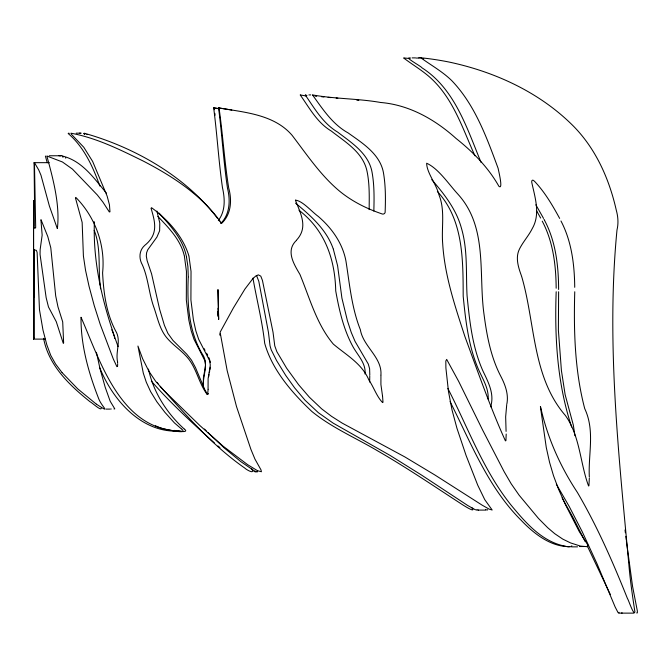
<?xml version="1.0" encoding="UTF-8"?>
<svg xmlns="http://www.w3.org/2000/svg" width="671" height="671" viewBox="0 0 671 671"><rect width="100%" height="100%" fill="white"/><g stroke="black" fill="none" stroke-linecap="round" stroke-linejoin="round"><path stroke-width="1.01" d="M34.162 249.922L34.187 337.295L33.6 339.098L33.558 200.948L34.624 200.939M33.919 201.241L33.978 226.504M75.462 197.987L82.147 222.403L83.405 256.012L85.536 270.254L89.042 286.274L94.267 305.708L100.214 324.353L113.332 359.06L116.905 366.693M556.184 291.751C554.523 337.253 557.24 383.577 571.667 427.041M558.616 291.759L558.389 330.233L561.409 370.518L565.141 394.682L573.328 425.112L574.946 435.705M574.753 291.759C573.655 330.837 574.72 370.593 584.709 408.58C595.16 430.925 588.148 453.671 589.323 477.031M188.266 276.804L187.914 266.739L186.488 257.001M188.257 277.182C187.108 303.074 188.593 330.769 202.038 353.625C209.964 364.571 201.434 376.926 203.682 388.618M540.398 406.618L546.278 447.523L549.566 462.336L553.525 475.756L558.582 489.318L565.51 504.777L579.299 531.658L587.695 544.785L587.981 545.976L587.217 546.689L580.524 546.102L570.61 542.94L562.768 539.107L554.724 533.68L547.67 527.683L538.503 518.457L519.186 495.282L511.193 483.791L504.122 471.638L482.524 429.851L458.687 381.422L446.676 359.396L445.821 361.04L445.888 367.876L448.471 391.495L452.053 410.082L456.951 428.283L466.135 455.609L477.735 485.183L484.747 499.635L492.178 510.027L489.184 509.138L482.223 505.204L434.892 474.993L404.865 456.934L342.168 423.107L331.524 416.33L321.619 408.815L309.398 397.224L298.612 384.718L286.618 368.178L276.846 351.671L274.766 345.859L273.038 332.304L262.453 280.444L260.793 276.158L258.369 274.867L255.886 275.907L252.917 278.557L244.94 289.033L233.365 307.997L220.105 332.237L227.167 370.627L236.511 406.576L250.92 449.394L254.946 459.09L260.952 469.792L261.438 471.747L257.622 470.765L247.599 464.651L222.973 446.081L199.732 425.422L164.37 391L155.638 381.279L148.87 371.18L142.646 358.75L137.932 346.035L143.309 373.185L146.312 382.252L150.656 391.705L156.863 401.795L164.881 412.304L174.41 422.873L181.329 428.828M618.964 612.304L618.721 613.126L618.016 612.514L615.148 606.995L597.022 563.757L582.143 531.541L569.159 506.37L556.36 484.244M365.024 374.032C366.165 363.346 357.752 355.412 352.929 346.639C343.518 329.444 339.157 310.01 335.718 290.87C335.014 258.998 324.814 230.052 298.981 210.249M369.796 374.888L369.612 368.723L368.27 364.017L355.06 341.405L351.243 332.405L347.444 320.813L341.925 298.184L337.597 265.724L333.336 249.159M380.943 374.888C382.126 357.224 363.17 346.58 360.361 329.721C351.638 307.729 349.599 284.127 345.942 261.019C342.621 243.229 331.768 228.014 318.239 216.406C311.587 211.566 302.747 200.998 295.483 200.109M369.771 375.726L369.662 382.059M256.431 471.428L255.844 471.973L253.881 471.403M369.142 209.62C369.285 196.771 369.654 183.745 366.995 171.105C363.011 152.267 345.238 141.967 331.281 131.038C317.089 122.617 309.356 107.788 300.247 94.997M380.927 375.307L380.918 384.525L382.487 395.781M488.161 399.136C488.924 386.949 481.015 376.607 476.93 365.678C468.215 343.56 465.515 319.664 463.191 296.188C463.015 260.071 463.552 219.887 437.366 191.478M63.636 343.007L62.705 321.904L57.974 306.873L55.693 295.852L50.778 247.75L47.809 236.611L41.141 220.013M33.886 337.84L33.575 339.048L33.558 200.939M373.831 211.097C374.2 198.356 374.359 185.464 372.162 172.866C369.109 153.776 351.696 142.856 337.639 132.103C323.028 123.389 314.548 108.425 305.305 95.03M151.017 208.178C155.269 222.462 158.515 234.33 144.71 245.41C139.056 250.442 138.687 258.478 142.403 264.953C148.425 278.666 148.945 294.066 154.162 308.081C157.769 318.683 159.983 330.484 167.842 338.981C174.292 346.186 182.722 351.411 188.694 359.06C196.863 369.654 199.128 383.753 207.096 394.338M295.45 200.235C300.524 213.638 308.568 227.159 296.481 240.176M208.689 376.758L209.008 374.493M491.273 404.412C493.864 392.569 487.968 381.489 483.036 371.172C472.376 347.469 469.591 321.25 467.066 295.676C465.817 273.105 467.905 250.048 461.388 228.065C456.439 209.872 444.663 194.573 432.535 180.541M490.962 406.978L491.18 405.175M506.773 404.412C508.886 394.489 505.229 384.76 500.692 376.087C490.92 357.198 486.894 336.07 484.135 315.177C478.18 274.364 488.262 227.377 457.79 194.028C448.622 184.039 438.431 168.513 426.639 163.229C426.781 172.816 436.318 184.131 438.775 194.313M506.68 405.175L505.657 416.825L506.085 431.386M210.359 367.196L209.864 370.082M571.877 545.875C569.654 548.358 565.141 545.775 562.323 545.59C540.423 540.029 525.049 521.963 511.21 505.271C483.288 470.522 468.09 427.729 447.851 388.45M35.689 227.62L34.439 162.667L38.725 169.956L40.965 175.206L49.394 206.039L57.261 228.442M208.337 393.458L208.094 394.204M33.869 249.931L33.886 297.186M209.318 372.808L209.671 371.029M204.772 370.266L205.527 365.066L204.898 360.746L194.02 339.325L191.201 330.828L188.819 320.017L186.32 299.92L186.446 271.436L184.382 256.154M209.528 370.275L210.291 365.074L209.654 360.746L198.675 339.325L195.84 330.828L193.433 320.025L190.908 299.937L191.034 271.436L188.97 256.255M109.969 211.843L109.457 204.831L107.134 196.108L92.632 161.426L83.791 147.268L71.109 133.948M204.689 370.644L203.414 377.941L203.279 386.211M209.444 370.644L208.119 378.444L208.069 388.266M117.542 366.492L117.668 363.64M111.243 409L110.648 409.008M383.007 402.34L382.571 396.318M588.92 485.812L589.331 478.155M505.917 440.671L506.202 434.062M40.914 219.761L42.156 235.11L40.143 249.587L40.05 254.393L46.156 297.698L48.471 306.957L56.272 321.694L63.242 343.233M296.213 240.587C285.586 250.929 293.814 263.963 299.929 274.422C309.742 298.075 316.578 324.269 333.353 344.122C346.211 355.001 362.055 363.64 368.891 380.029C373.806 387.159 376.506 396.217 382.545 402.558M622.218 612.967L621.556 612.942M218.343 220.44C225.599 211.097 224.953 198.633 222.478 187.712C218.654 161.216 217.136 134.435 213.663 107.888L219.132 108.61M207.641 394.204L208.085 389.792M221.271 222.965C230.052 213.655 230.413 199.992 227.494 188.215C223.527 161.568 222.076 134.603 218.536 107.888C244.018 112.275 273.986 114.263 292.061 135.265C306.882 154.649 320.621 175.341 339.501 191.101C351.789 201.216 366.198 208.446 381.187 213.613C383.133 214.762 385.548 213.823 385.162 211.34C385.615 199.044 385.64 186.622 383.728 174.452C381.094 154.649 362.902 143.46 348.148 132.933C332.405 124.244 322.65 108.962 312.569 95.03M221.078 223.376L221.598 223.376C231.327 214.326 232.082 200.067 228.702 187.989C224.483 161.434 222.822 134.519 219.014 107.888M181.405 431.076C120.705 431.05 100.382 361.233 81.023 317.257C80.696 345.011 88.58 372.9 98.704 398.7C101.732 406.936 112.174 414.468 96.314 404.101M179.006 431.076C141.447 433.038 112.753 400.075 99.753 367.75M35.395 228.031L34.64 228.224M569.26 546.555C550.74 546.924 533.705 533.453 521.401 520.537C487.976 487.414 470.958 442.801 450.056 401.61M584.466 546.521L579.585 546.546M207.599 394.338L207.171 394.363M57.396 228.492C60.096 204.353 53.009 178.83 46.878 156.041M540.868 408.144C547.645 438.213 560.36 466.639 577.32 492.321C597.156 526.131 612.917 562.155 627.452 598.515C628.492 599.664 633.625 615.819 634.925 612.036C632.527 596.225 630.178 580.381 628.853 564.42C618.612 453.437 606.156 341.405 616.993 229.977C618.578 223.418 618.092 216.666 616.28 210.174C609.327 179.291 596.074 149.197 573.655 126.358C540.071 92.472 494.955 71.73 448.639 61.958C439.824 60.214 430.933 58.83 421.992 57.891C421.17 57.672 420.843 58.1 421.715 58.461C431.839 65.666 442.785 71.864 451.717 80.587C474.976 104.785 486.701 137.463 498.142 168.396C498.016 168.58 503.686 190.648 498.888 186.278C488.253 167.398 472.879 151.839 456.028 138.427C434.934 119.455 409.302 104.852 380.6 102.478C358.28 98.536 334.611 98.939 312.652 94.93M419.643 57.882L421.489 57.874M79.488 133.168L81.225 133.16M60.944 155.764L58.998 155.764M412.103 57.882L415.357 57.882M418.603 57.882L420.222 57.882M308.92 94.913L310.74 94.913M76.209 133.168L80.453 133.168M49.251 155.764L62.026 155.764M34.523 201.568L34.087 162.667L49.302 162.667M34.263 249.914L36.377 250.367L37.123 252.405L39.463 309.692L42.978 330.065L46.827 344.835L50.728 355.345L55.508 363.908L61.967 372.48M218.645 319.379L217.966 289.578L218.671 319.379M33.558 339.107L45.276 339.107M106.018 409.1L109.868 409.1M478.356 510.094L485.552 510.094M571.524 546.857L577.563 546.857M619.216 613.126L634.028 613.126M477.45 510.069L478.465 510.086M151.537 207.7C167.809 219.543 182.881 236.167 188.845 255.726M323.942 96.968L321.594 96.758M328.077 97.337L331.189 97.614M336.146 98.067L337.849 98.218M316.67 96.305L315.06 96.154M306.311 96.028L300.348 94.938M356.829 100.138L358.8 100.365M418.503 58.041L416.045 58.05M410.543 58.05C402.894 56.507 421.354 66.345 421.95 67.805C454.779 88.765 466.982 128.278 481.048 162.407M178.805 431.126C180.566 431.679 189.147 432.359 184.366 429.079M423.007 58.603L423.678 58.696M409.729 58.52L403.648 57.932L404.353 58.553M70.916 133.194C96.532 137.891 120.143 149.734 143.326 161.099C173.009 176.498 202.214 195.496 221.598 223.376M68.434 133.194L69.306 133.344M218.536 107.888L225.414 108.987M84.152 133.194C134.485 147.268 185.531 176.33 217.521 218.369M213.663 107.888L218.218 108.61M226.127 109.105L229.683 109.725M306.957 95.5L305.448 94.963M176.305 430.757L174.275 430.388M230.396 109.851L231.822 110.111M83.565 133.63L84.697 133.881M165.133 429.23C165.93 429.063 188.702 434.959 181.698 429.079M75.831 197.417C95.282 217.152 105.49 244.999 102.596 272.787C103.619 293.328 106.421 314.456 116.595 332.682C120.881 342.093 115.32 352.275 117.601 362.03M86.819 134.401L87.373 134.544M165.167 429.323L160.218 427.788M159.866 427.662L155.412 425.783M65.372 157.886L65.817 158.062M114.003 408.941L114.8 408.899L110.195 401.25L105.188 387.226L100.004 368.664L96.423 352.309M485.578 509.599L487.272 510.094L487.674 509.633M505.431 440.881C490.853 408.874 477.551 370.895 464.969 336.716C455.072 306.395 444.663 275.664 442.684 243.607C441.333 227.41 445.284 210.568 439.019 194.993M47.264 156.167L62.445 161.988L72.434 169.1L97.329 194.984L102.898 202.08L109.339 211.977M62.948 156.167C82.466 161.166 94.234 178.553 106.437 193.131M404.621 58.721C413.428 65.288 422.973 70.883 431.076 78.356C453.42 99.006 462.764 128.824 474.917 155.789M207.515 394.288L204.814 389.725L195.521 367.7L191.512 360.184L186.655 354.078L172.942 340.407L167.901 333.37L164.412 325.334L159.581 309.146L151.562 273.802L147.134 260.709L146.303 256.045L146.605 252.766L147.704 249.847L156.922 237.081L159.623 230.782L159.799 222.982L156.888 211.021M636.662 612.942L637.366 612.883L637.341 610.945L632.535 586.211L626.37 540.784M96.087 403.942L77.727 388.861L62.101 372.64M295.542 203.154C310.774 215.726 326.634 229.708 333.252 248.941M184.03 428.828C167.121 413.37 153.885 393.013 148.786 370.509M219.417 447.171L219.903 447.574M218.939 446.769L217.974 445.963M214.359 442.902C192.527 423.216 170.728 403.221 151.319 381.111M588.551 485.913C580.239 463.896 580.054 435.823 565.351 415.441C532.053 376.976 535.299 322.717 521.635 276.393M208.035 432.652L224.399 448.069L240.746 461.573L254.326 470.857L257.228 471.973L257.647 470.799M68.174 133.504C84.06 147.159 92.892 166.676 99.887 186.093M256.532 275.487L258.813 281.334L268.434 332.271L270.052 345.859L271.201 349.809L276.586 360.579L285.72 375.425L294.636 387.872L305.087 400.26L318.356 412.69L333.11 423.107L390.052 455.399L421.413 474.993L467.687 505.473L475.009 509.591L476.729 510.094L477.014 509.474M204.412 429.037L206.215 430.849M157.844 216.398C168.706 227.788 180.574 239.773 184.248 255.626M471.721 507.544C477.19 514.246 462.344 504.626 461.48 504.038C433.877 486.106 406.626 467.586 378.092 451.13C355.991 437.987 331.969 427.804 311.881 411.499C291.994 392.728 272.149 370.006 264.676 343.225C262.302 321.308 256.733 299.82 252.959 278.121M158.993 213.051L159.43 213.512M159.581 213.663C170.56 225.934 182.512 238.826 186.144 255.416M431.747 179.643L432.275 180.239M84.328 133.948L84.84 134.552M160.159 386.362C186.37 415.475 212.447 445.561 244.806 468.09C246.408 469.767 255.659 475.018 251.6 468.61M158.071 383.72L157.106 382.42M101.304 408.22C101.296 411.415 91.625 402.264 90.015 401.728C69.49 385.28 48.547 365.393 43.598 338.327M218.402 219.635L218.931 220.39M219.132 220.684L219.434 221.136M220.365 222.529L220.734 223.091M535.852 204.798L543.56 218.41M536.456 210.551L540.641 218.058M562.105 497.882L573.437 518.322L585.12 541.438M204.798 349.885L205.032 350.304M204.118 348.618L204.345 349.046M206.609 353.206L207.045 354.036M610.283 594.38L587.301 545.984M559.664 218.41C552.552 205.435 544.978 192.367 534.753 181.547C532.313 178.62 531.004 180.667 532.044 183.678C535.29 198.314 540.407 214.502 532.296 228.509C528.664 235.831 522.961 241.887 519.371 249.226C515.211 257.739 518.389 267.444 521.426 275.773M207.264 354.456L207.674 355.244M544.047 219.367L544.349 219.962M544.525 220.298C555.764 241.476 558.532 265.842 558.616 289.469M542.227 221.145C553.156 241.677 555.974 265.297 556.167 288.228M560.964 220.977C571.658 241.334 574.477 264.642 574.728 287.314M34.548 163.707L34.087 162.667M111.738 329.813L112.04 330.459M112.334 331.113L112.887 332.38M208.631 357.257L208.975 358.054M113.013 332.699L114.271 336.397M209.218 358.633L209.704 359.983M94.208 230.321C101.153 247.859 98.092 267.05 100.172 285.36M540.457 406.576L540.776 407.758M118.079 346.58C103.695 307.058 92.992 265.481 94.334 223.175M62.999 157.383L62.604 156.041M45.385 156.041L47.213 162.734M209.948 360.746L210.359 362.592M34.137 227.687L34.062 227.293M33.877 227.788L33.81 227.335M148.476 369.1L148.626 369.813M186.303 256.104L186.446 256.783M114.414 337.001L114.64 338.461M94.125 221.615L94.292 222.806M219.929 335.198L219.744 333.848M625.817 536.347L626.253 539.895M625.028 529.947L625.372 532.791M214.183 107.888L214.401 109.717M214.846 113.365L215.064 115.194M100.566 288.815L100.331 286.743M218.025 316.586L217.748 311.461M117.61 362.122L117.635 362.684M33.743 226.437L33.709 201.275M217.983 308.199L218.142 315.647M208.077 388.87L208.085 389.566"/></g></svg>
